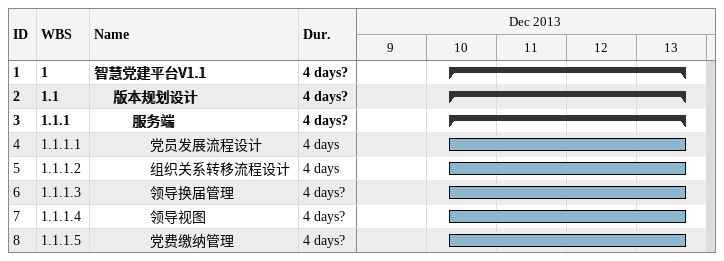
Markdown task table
| ID | WBS | Task | Duration | Start | Finish |
|---|---|---|---|---|---|
| 1 | 1 | **智慧党建平台V1.1** | 4d? | 2013-12-10 | 2013-12-13 |
| 2 | 1.1 | **版本规划设计** | 4d? | 2013-12-10 | 2013-12-13 |
| 3 | 1.1.1 | **服务端** | 4d? | 2013-12-10 | 2013-12-13 |
| 4 | 1.1.1.1 | 党员发展流程设计 | 4d | 2013-12-10 | 2013-12-13 |
| 5 | 1.1.1.2 | 组织关系转移流程设计 | 4d | 2013-12-10 | 2013-12-13 |
| 6 | 1.1.1.3 | 领导换届管理 | 4d? | 2013-12-10 | 2013-12-13 |
| 7 | 1.1.1.4 | 领导视图 | 4d? | 2013-12-10 | 2013-12-13 |
| 8 | 1.1.1.5 | 党费缴纳管理 | 4d? | 2013-12-10 | 2013-12-13 |
